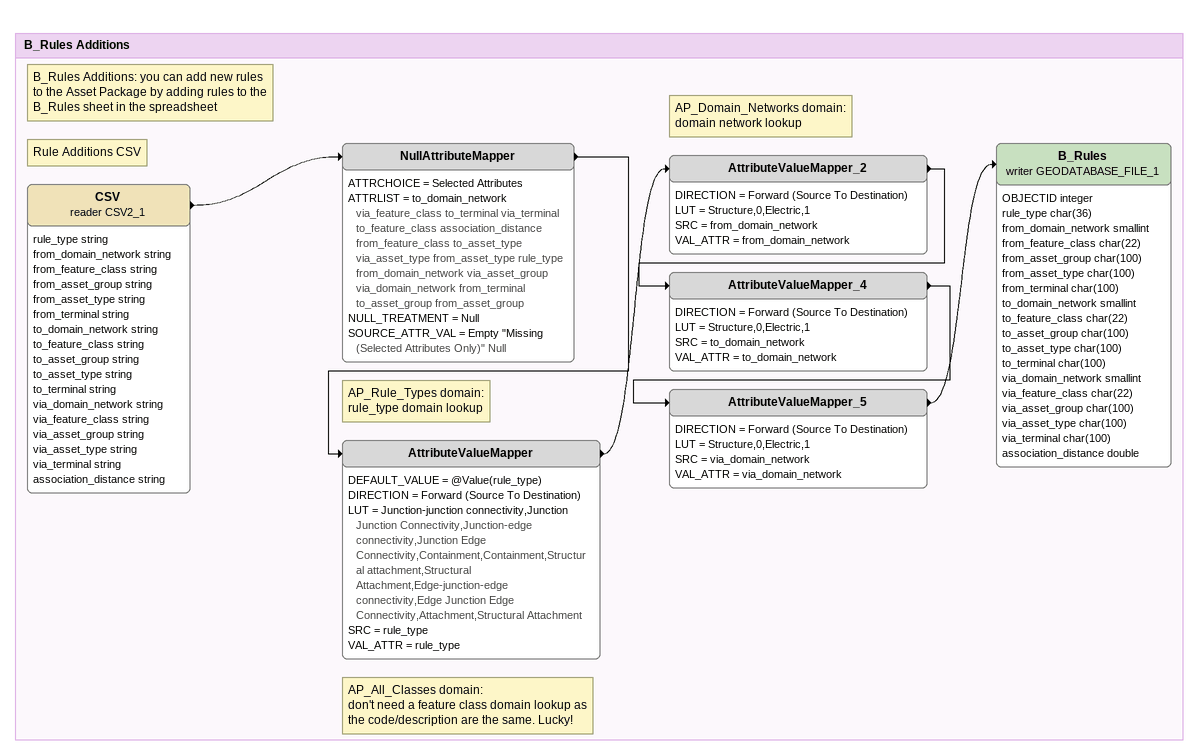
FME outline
Bookmark: B_Rules Additions
Note: B_Rules Additions: you can add new rules to the Asset Package by adding rules to the B_Rules sheet in the spreadsheet
Note: Rule Additions CSV
CSV (reader CSV2_1)
    attributes: rule_type string, from_domain_network string, from_feature_class string, from_asset_group string, from_asset_type string, from_terminal string, to_domain_network string, to_feature_class string, to_asset_group string, to_asset_type string, to_terminal string, via_domain_network string, via_feature_class string, via_asset_group string, via_asset_type string, via_terminal string, association_distance string
    -> NullAttributeMapper
NullAttributeMapper
    ATTRCHOICE = Selected Attributes
    ATTRLIST = to_domain_network via_feature_class to_terminal via_terminal to_feature_class association_distance from_feature_class to_asset_type via_asset_type from_asset_type rule_type from_domain_network via_asset_group via_domain_network from_terminal to_asset_group from_asset_group
    NULL_TREATMENT = Null
    SOURCE_ATTR_VAL = Empty "Missing (Selected Attributes Only)" Null
    -> AttributeValueMapper
Note: AP_All_Classes domain: / don't need a feature class domain lookup as the code/description are the same. Lucky!
Note: AP_Rule_Types domain: / rule_type domain lookup
AttributeValueMapper
    DEFAULT_VALUE = @Value(rule_type)
    DIRECTION = Forward (Source To Destination)
    LUT = Junction-junction connectivity,Junction Junction Connectivity,Junction-edge connectivity,Junction Edge Connectivity,Containment,Containment,Structural attachment,Structural Attachment,Edge-junction-edge connectivity,Edge Junction Edge Connectivity,Attachment,Structural Attachment
    SRC = rule_type
    VAL_ATTR = rule_type
    -> AttributeValueMapper_2
Note: AP_Domain_Networks domain: / domain network lookup
AttributeValueMapper_2
    DIRECTION = Forward (Source To Destination)
    LUT = Structure,0,Electric,1
    SRC = from_domain_network
    VAL_ATTR = from_domain_network
    -> AttributeValueMapper_4
AttributeValueMapper_4
    DIRECTION = Forward (Source To Destination)
    LUT = Structure,0,Electric,1
    SRC = to_domain_network
    VAL_ATTR = to_domain_network
    -> AttributeValueMapper_5
AttributeValueMapper_5
    DIRECTION = Forward (Source To Destination)
    LUT = Structure,0,Electric,1
    SRC = via_domain_network
    VAL_ATTR = via_domain_network
    -> B_Rules (writer GEODATABASE_FILE_1)
B_Rules (writer GEODATABASE_FILE_1)
    attributes: OBJECTID integer, rule_type char(36), from_domain_network smallint, from_feature_class char(22), from_asset_group char(100), from_asset_type char(100), from_terminal char(100), to_domain_network smallint, to_feature_class char(22), to_asset_group char(100), to_asset_type char(100), to_terminal char(100), via_domain_network smallint, via_feature_class char(22), via_asset_group char(100), via_asset_type char(100), via_terminal char(100), association_distance double
